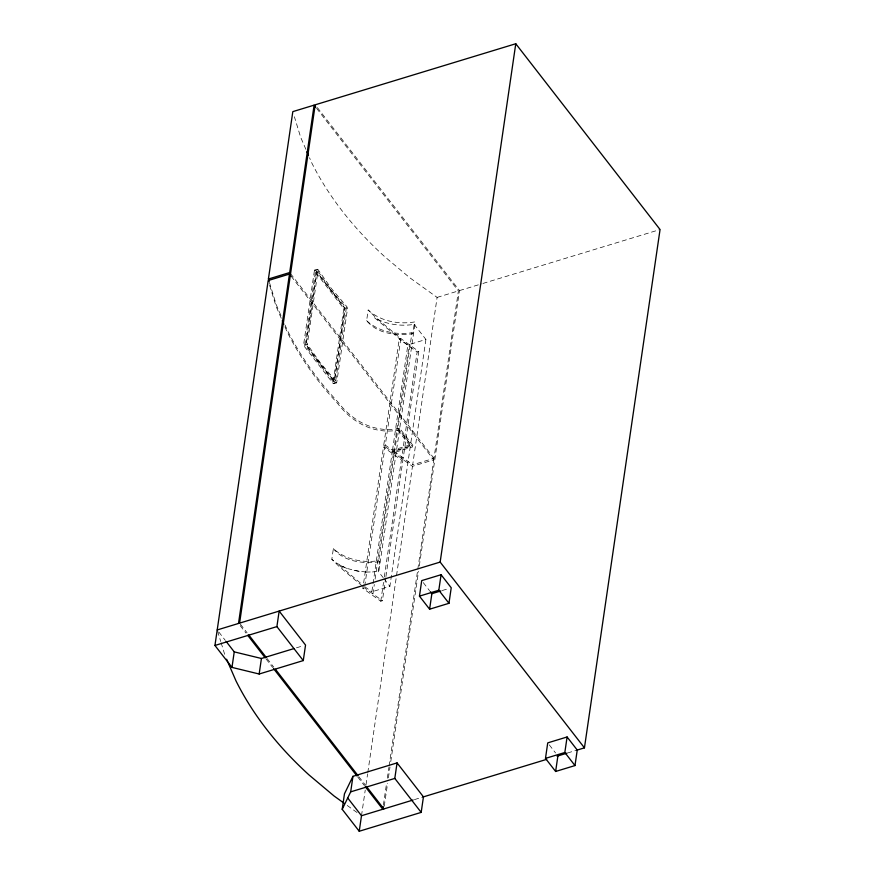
<?xml version="1.0" encoding="UTF-8"?>
<svg xmlns="http://www.w3.org/2000/svg" width="875" height="875" viewBox="0 0 875 875"><rect width="100%" height="100%" fill="white"/><g stroke="black" fill="none" stroke-linecap="round" stroke-linejoin="round"><path stroke-width="0.66" stroke-dasharray="4.38 3.28" d="M304.752 345.1L315.405 272.048L317.942 271.283L331.045 289.909L346.347 307.858L335.694 380.909L333.156 381.675L304.752 345.1L307.278 344.323L317.942 271.283M333.156 381.675L343.809 308.634L315.405 272.048M362.381 586.086L339.467 566.836L331.811 559.278L333.364 548.625C345.363 559.683 362.895 563.117 378.7 560.689L379.542 561.761L378.164 571.2L383.184 577.675M414.17 324.363L425.906 339.467L407.859 344.969L400.652 339.784L374.62 317.767C386.466 324.538 400.783 326.506 414.17 324.363L412.792 333.802C396.845 335.88 377.388 334.108 366.625 320.655L368.178 310.002C380.636 321.497 398.934 324.669 415.253 321.847L399.711 428.367L412.902 445.353L393.75 451.183L409.292 344.652M385.733 577.872L382.397 600.742L380.789 601.223L362.852 588.328L363.442 584.292M363.639 582.947L383.458 447.103L385.066 446.611L364.842 585.277M291.145 276.205L433.759 459.845L412.464 466.32L383.677 445.583L399.219 339.062L400.838 338.57L418.764 351.466L403.222 457.997L401.603 458.478L417.145 351.958L399.219 339.062M425.906 339.467L410.539 444.773L392.492 450.275L385.295 445.091L400.838 338.57L375.823 317.559L368.178 310.002M410.32 446.305L389.889 586.305L371.842 591.806L392.273 451.795L410.32 446.305L397.753 430.117L378.7 560.689M392.492 450.275L407.859 344.969M372.936 593.928L374.303 584.511M375.091 579.13L393.531 452.703L412.683 446.873L399.492 429.888C374.752 434.963 352.505 422.953 337.619 403.452A433.212 291.561 8.3 0 1 286.967 331.494L284.364 325.467M366.625 320.655C378.623 331.712 396.156 335.147 411.961 332.73L397.972 428.597L410.539 444.773M399.492 429.888L378.886 571.112L372.466 571.966M380.789 601.223L383.534 582.4M384.311 577.019L401.384 460.009L383.458 447.103M385.93 576.527L403.003 459.517L401.384 460.009M361.495 815.73L365.236 790.092M366.023 784.7L367.598 773.905M367.795 772.559L396.331 576.942M396.528 575.597L412.464 466.32M316.619 108.358L458.402 290.916L433.978 458.314L412.683 464.8L437.106 297.402L409.708 277.692L384.705 256.692A433.322 291.637 8.3 0 1 311.609 162.575L309.531 157.752M383.381 805.197L386.531 783.617M387.319 778.214L388.894 767.419M389.091 766.073L417.627 570.467M417.823 569.111L433.759 459.845M384.256 806.214L387.614 783.267M388.402 777.875L389.977 767.069M390.764 761.677L418.523 571.353M419.311 565.95L459.484 290.588L316.87 106.958M314.716 270.102L317.308 269.314M343.809 308.634L346.347 307.858M437.106 297.402L458.402 290.916M459.484 290.588L481.622 283.85M482.923 283.456L660.056 229.534M417.145 351.958L418.764 351.466M333.845 383.633L336.448 382.845M383.677 445.583L385.295 445.091M362.852 588.328L364.47 587.836L382.397 600.742M442.192 590.537L448.645 588.569M296.461 647.817L302.947 645.848M414.411 799.619L423.445 796.862M567.514 753.014L575.958 750.433M399.711 428.367C374.97 433.442 352.723 421.433 337.837 401.92A433.212 291.561 8.3 0 1 287.197 329.973L285.108 325.15M379.542 561.761C363.595 563.85 344.137 562.078 333.364 548.625M365.848 572.119L372.947 571.889M366.045 572.053L352.395 570.161M359.22 571.561L345.997 568.17L338.614 564.605L361.517 583.997M346.631 568.4L336.011 562.8L331.811 559.278M393.75 451.183L412.683 464.8M364.645 586.622L371.842 591.806M347.244 805.481L357.109 812.569M335.694 380.909L320.392 362.95L307.278 344.323M411.961 332.73L412.792 333.802M290.533 273.613L433.978 458.314M423.281 582.619L429.527 590.658M549.303 744.887L555.548 752.927M384.027 578.758L389.889 586.305M240.417 624.214L247.089 632.8M267.105 658.569L273.777 667.166M358.848 776.705L365.52 785.291M240.166 625.614L246.006 633.128M266.022 658.908L272.694 667.494M357.766 777.033L364.438 785.619M218.827 632.034L225.312 640.391M305.878 149.33L300.661 137.287L294.394 116.758M280.941 315.525L276.248 304.686L269.183 281.586M281.236 318.248L276.019 306.206L268.964 283.106M217.602 631.236L220.741 641.495M221.134 642.775L225.05 655.616M314.387 270.747L303.734 343.787A2.078 0.886 73.1 0 0 304.522 346.62L332.938 383.206A2.078 0.886 73.1 0 0 334.173 382.988L344.827 309.936A2.078 0.886 73.1 0 0 344.039 307.114L315.623 270.528A2.078 0.886 73.1 0 0 314.387 270.747M316.488 271.72L305.823 344.772L334.239 381.347L344.892 308.306L316.488 271.72M317.002 269.948L306.348 343A2.078 0.831 75.1 0 0 307.059 345.844L320.173 364.47L335.475 382.43A2.078 0.941 71 0 0 336.788 382.189L347.441 309.148A2.078 0.941 71 0 0 346.577 306.337L331.275 288.378L318.161 269.762A2.078 0.831 75.1 0 0 317.002 269.948"/><path stroke-width="1.31" d="M303.275 660.581L276.894 626.609L279.158 611.089L305.539 645.061L303.275 660.581L259.164 674.013L231.973 667.395L214.944 645.466L268.177 280.547L289.472 274.061L291.145 276.205M269.183 281.586L268.406 279.027L292.819 111.628L314.114 105.142L315.788 107.286M231.973 667.395L234.237 651.875L226.133 641.43M238.503 623.47L289.472 274.061M314.114 105.142L289.702 272.541L268.406 279.027M239.586 623.131L315.197 104.814L515.769 43.75L660.056 229.534L584.445 747.852L576.625 750.236M259.164 674.013L261.428 658.481L293.858 648.616M342.202 809.32L344.466 793.8L352.953 776.333L397.064 762.902L423.445 796.862L421.181 812.394L359.231 831.25L342.202 809.32L350.689 791.853L352.953 776.333M359.231 831.25L361.495 815.73L347.703 797.978M383.184 806.542L382.791 809.244L365.269 786.691M419.453 596.137L421.717 580.606L441.077 574.722L451.227 587.781L448.963 603.302L429.603 609.197L419.453 596.137L438.812 590.242L441.077 574.722M421.181 812.394L394.8 778.422L397.064 762.902M429.603 609.197L431.867 593.677L430.303 591.664M584.445 747.852L440.158 562.078L515.769 43.75M545.475 758.395L547.739 742.875L567.098 736.98L577.248 750.05L574.984 765.57L555.625 771.466L545.475 758.395L564.834 752.5L567.098 736.98M555.625 771.466L557.889 755.934M217.208 629.945L440.158 562.078M214.944 645.466L276.894 626.609M431.867 593.677L440.902 590.92M350.689 791.853L394.8 778.422M361.495 815.73L413.12 800.013M422.942 797.016L546.667 759.358M557.091 756.186L566.923 753.189M234.237 651.875L261.428 658.481M343.963 803.119L334.097 796.02L309.094 775.009A433.322 291.637 8.3 0 1 235.998 680.892L226.614 659.225M438.812 590.242L448.963 603.302M564.834 752.5L574.984 765.57M248.752 634.944L266.273 657.497M275.45 669.309L358.017 775.622M366.352 786.363L383.862 808.916M247.68 635.283L265.191 657.825M273.536 668.566L356.934 775.95M306.917 151.736L308.481 155.345M282.275 320.655L283.839 324.264"/></g></svg>
